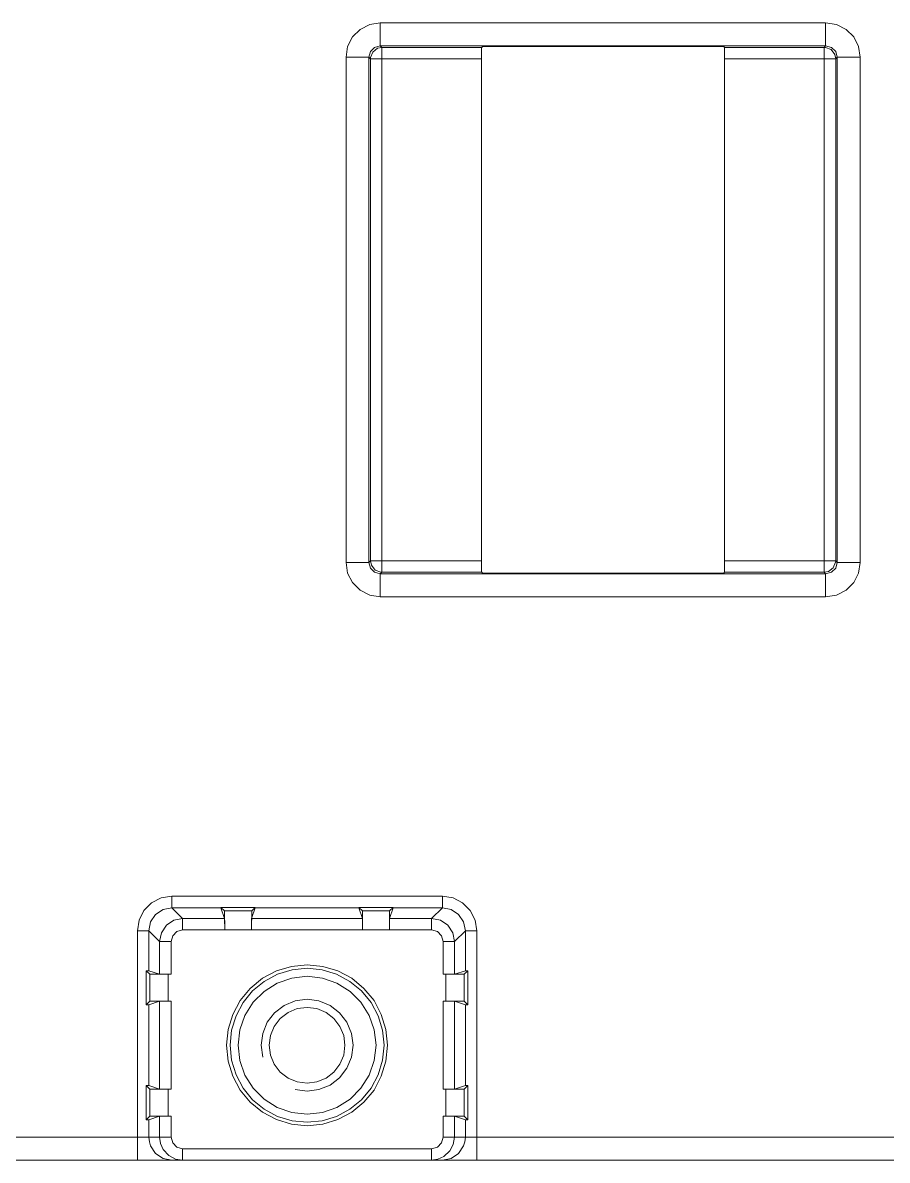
# Model space of a CAD drawing. Header units: millimetres. Extents: x 33157 to 59611, y -29750 to 1750.
# Drawn here: x 54960.85 to 54998.47, y 409.28 to 458.78 of the extents above; entities that cross this region are included whole.
import ezdxf

# ---------------------------------------------------------------- set-up
doc = ezdxf.new("R2010")
doc.units = ezdxf.units.MM
doc.layers.add('layer 1', color=7, linetype='Continuous', lineweight=18)

msp = doc.modelspace()

# ---------------------------------------------------------------- linework, layer by layer
at = {"layer": 'layer 1', "lineweight": 9}
for p, q in [((54976.407, 458.775), (54976.407, 457.775)), ((54995.79, 458.775), (54995.79, 457.775)), ((54976.477, 457.705), (54976.477, 434.862)), ((54995.729, 457.705), (54995.729, 434.862)), ((54974.915, 457.275), (54974.915, 435.292)), ((54975.907, 457.275), (54975.907, 435.292)), ((54975.977, 457.205), (54975.977, 435.362)), ((54980.814, 457.205), (54980.814, 435.362)), ((54991.392, 457.205), (54991.392, 435.362)), ((54996.229, 457.205), (54996.229, 435.362)), ((54996.291, 457.275), (54996.291, 435.292)), ((54997.291, 457.275), (54997.291, 435.292)), ((54976.407, 434.791), (54976.407, 433.791)), ((54995.79, 434.791), (54995.79, 433.791)), ((54967.33, 420.768), (54967.33, 420.267)), ((54979.111, 420.768), (54979.111, 420.267)), ((54967.804, 419.802), (54967.804, 419.302)), ((54970.806, 419.802), (54970.806, 419.311)), ((54975.635, 420.127), (54975.635, 419.311)), ((54975.635, 419.802), (54975.635, 419.311)), ((54978.637, 419.802), (54978.637, 419.302)), ((54965.838, 419.267), (54965.838, 409.28)), ((54966.338, 419.267), (54966.338, 417.529)), ((54980.112, 419.267), (54980.112, 417.529)), ((54980.612, 419.267), (54980.612, 409.28)), ((54966.803, 418.802), (54966.803, 417.371)), ((54967.304, 418.802), (54967.304, 417.371)), ((54979.137, 418.802), (54979.137, 417.371)), ((54979.638, 418.802), (54979.638, 417.371)), ((54966.224, 417.529), (54966.224, 416.038)), ((54966.382, 417.371), (54966.382, 416.196)), ((54967.181, 417.371), (54967.181, 416.196)), ((54979.26, 417.371), (54979.26, 416.196)), ((54980.059, 417.371), (54980.059, 416.196)), ((54980.217, 417.529), (54980.217, 416.038)), ((54966.338, 416.038), (54966.338, 412.527)), ((54966.803, 416.196), (54966.803, 412.369)), ((54967.304, 416.196), (54967.304, 412.369)), ((54979.137, 416.196), (54979.137, 412.369)), ((54979.638, 416.196), (54979.638, 412.369)), ((54980.112, 416.038), (54980.112, 412.527)), ((54966.224, 412.527), (54966.224, 411.035)), ((54966.382, 412.378), (54966.382, 411.193)), ((54967.181, 412.369), (54967.181, 411.202)), ((54979.26, 412.369), (54979.26, 411.202)), ((54980.059, 412.378), (54980.059, 411.193)), ((54980.217, 412.527), (54980.217, 411.035)), ((54966.338, 411.035), (54966.338, 410.281)), ((54966.803, 411.193), (54966.803, 410.281)), ((54967.304, 411.202), (54967.304, 410.281)), ((54979.137, 411.202), (54979.137, 410.281)), ((54979.638, 411.193), (54979.638, 410.281)), ((54980.112, 411.035), (54980.112, 410.281)), ((54967.804, 409.78), (54967.804, 409.28)), ((54978.637, 409.78), (54978.637, 409.28))]:
    msp.add_line(p, q, dxfattribs=at)
for points, knots in [([(54976.407, 458.775), (54976.407, 458.775), (54975.951, 458.705), (54975.951, 458.705), (54975.951, 458.705), (54975.529, 458.486), (54975.529, 458.486), (54975.529, 458.486), (54975.196, 458.161), (54975.196, 458.161), (54975.196, 458.161), (54974.985, 457.74), (54974.985, 457.74), (54974.985, 457.74), (54974.915, 457.275), (54974.915, 457.275)], [0, 0, 0, 0, 147701.872083, 147701.872083, 147701.872083, 295403.744165, 295403.744165, 295403.744165, 443105.616248, 443105.616248, 443105.616248, 590807.48833, 590807.48833, 590807.48833, 738509.360413, 738509.360413, 738509.360413, 738509.360413]), ([(54997.291, 457.275), (54997.291, 457.275), (54997.221, 457.74), (54997.221, 457.74), (54997.221, 457.74), (54997.01, 458.161), (54997.01, 458.161), (54997.01, 458.161), (54996.677, 458.486), (54996.677, 458.486), (54996.677, 458.486), (54996.255, 458.705), (54996.255, 458.705), (54996.255, 458.705), (54995.79, 458.775), (54995.79, 458.775)], [0, 0, 0, 0, 147759.966308, 147759.966308, 147759.966308, 295519.932615, 295519.932615, 295519.932615, 443279.898923, 443279.898923, 443279.898923, 591039.865231, 591039.865231, 591039.865231, 738799.831539, 738799.831539, 738799.831539, 738799.831539]), ([(54976.407, 457.775), (54976.407, 457.775), (54976.161, 457.705), (54976.161, 457.705), (54976.161, 457.705), (54975.977, 457.529), (54975.977, 457.529), (54975.977, 457.529), (54975.907, 457.275), (54975.907, 457.275)], [0, 0, 0, 0, 158059.169714, 158059.169714, 158059.169714, 316118.339428, 316118.339428, 316118.339428, 474177.509142, 474177.509142, 474177.509142, 474177.509142]), ([(54976.284, 457.67), (54976.284, 457.67), (54976.082, 457.503), (54976.082, 457.503), (54976.082, 457.503), (54975.986, 457.257), (54975.986, 457.257)], [0, 0, 0, 0, 170887.938836, 170887.938836, 170887.938836, 341775.877672, 341775.877672, 341775.877672, 341775.877672]), ([(54980.823, 457.705), (54980.823, 457.705), (54980.823, 457.696), (54980.823, 457.696), (54980.823, 457.696), (54980.814, 457.67), (54980.814, 457.67), (54980.814, 457.67), (54980.814, 457.617), (54980.814, 457.617), (54980.814, 457.617), (54980.814, 457.556), (54980.814, 457.556), (54980.814, 457.556), (54980.814, 457.485), (54980.814, 457.485), (54980.814, 457.485), (54980.814, 457.398), (54980.814, 457.398), (54980.814, 457.398), (54980.814, 457.301), (54980.814, 457.301), (54980.814, 457.301), (54980.814, 457.205), (54980.814, 457.205)], [0, 0, 0, 0, 141865.319451, 141865.319451, 141865.319451, 283730.638903, 283730.638903, 283730.638903, 425595.958354, 425595.958354, 425595.958354, 567461.277806, 567461.277806, 567461.277806, 709326.597257, 709326.597257, 709326.597257, 851191.916708, 851191.916708, 851191.916708, 993057.23616, 993057.23616, 993057.23616, 1134922.555611, 1134922.555611, 1134922.555611, 1134922.555611]), ([(54991.392, 457.205), (54991.392, 457.205), (54991.392, 457.301), (54991.392, 457.301), (54991.392, 457.301), (54991.392, 457.398), (54991.392, 457.398), (54991.392, 457.398), (54991.392, 457.485), (54991.392, 457.485), (54991.392, 457.485), (54991.383, 457.556), (54991.383, 457.556), (54991.383, 457.556), (54991.383, 457.617), (54991.383, 457.617), (54991.383, 457.617), (54991.383, 457.67), (54991.383, 457.67), (54991.383, 457.67), (54991.383, 457.696), (54991.383, 457.696), (54991.383, 457.696), (54991.383, 457.705), (54991.383, 457.705)], [0, 0, 0, 0, 141892.681277, 141892.681277, 141892.681277, 283785.362555, 283785.362555, 283785.362555, 425678.043832, 425678.043832, 425678.043832, 567570.725109, 567570.725109, 567570.725109, 709463.406387, 709463.406387, 709463.406387, 851356.087664, 851356.087664, 851356.087664, 993248.768942, 993248.768942, 993248.768942, 1135141.450219, 1135141.450219, 1135141.450219, 1135141.450219]), ([(54996.185, 457.398), (54996.185, 457.398), (54996.027, 457.608), (54996.027, 457.608), (54996.027, 457.608), (54995.781, 457.705), (54995.781, 457.705)], [0, 0, 0, 0, 170950.020717, 170950.020717, 170950.020717, 341900.041434, 341900.041434, 341900.041434, 341900.041434]), ([(54996.291, 457.275), (54996.291, 457.275), (54996.229, 457.529), (54996.229, 457.529), (54996.229, 457.529), (54996.045, 457.705), (54996.045, 457.705), (54996.045, 457.705), (54995.79, 457.775), (54995.79, 457.775)], [0, 0, 0, 0, 158117.143146, 158117.143146, 158117.143146, 316234.286293, 316234.286293, 316234.286293, 474351.429439, 474351.429439, 474351.429439, 474351.429439]), ([(54974.915, 435.292), (54974.915, 435.292), (54974.985, 434.826), (54974.985, 434.826), (54974.985, 434.826), (54975.196, 434.414), (54975.196, 434.414), (54975.196, 434.414), (54975.529, 434.081), (54975.529, 434.081), (54975.529, 434.081), (54975.951, 433.87), (54975.951, 433.87), (54975.951, 433.87), (54976.407, 433.791), (54976.407, 433.791)], [0, 0, 0, 0, 147730.781482, 147730.781482, 147730.781482, 295461.562963, 295461.562963, 295461.562963, 443192.344445, 443192.344445, 443192.344445, 590923.125927, 590923.125927, 590923.125927, 738653.907409, 738653.907409, 738653.907409, 738653.907409]), ([(54975.907, 435.292), (54975.907, 435.292), (54975.977, 435.046), (54975.977, 435.046), (54975.977, 435.046), (54976.161, 434.862), (54976.161, 434.862), (54976.161, 434.862), (54976.407, 434.791), (54976.407, 434.791)], [0, 0, 0, 0, 158087.562468, 158087.562468, 158087.562468, 316175.124937, 316175.124937, 316175.124937, 474262.687405, 474262.687405, 474262.687405, 474262.687405]), ([(54976.021, 435.169), (54976.021, 435.169), (54976.179, 434.958), (54976.179, 434.958), (54976.179, 434.958), (54976.425, 434.862), (54976.425, 434.862)], [0, 0, 0, 0, 170922.975025, 170922.975025, 170922.975025, 341845.95005, 341845.95005, 341845.95005, 341845.95005]), ([(54980.814, 435.362), (54980.814, 435.362), (54980.814, 435.265), (54980.814, 435.265), (54980.814, 435.265), (54980.814, 435.169), (54980.814, 435.169), (54980.814, 435.169), (54980.814, 435.081), (54980.814, 435.081), (54980.814, 435.081), (54980.814, 435.011), (54980.814, 435.011), (54980.814, 435.011), (54980.814, 434.949), (54980.814, 434.949), (54980.814, 434.949), (54980.814, 434.897), (54980.814, 434.897), (54980.814, 434.897), (54980.823, 434.87), (54980.823, 434.87), (54980.823, 434.87), (54980.823, 434.862), (54980.823, 434.862)], [0, 0, 0, 0, 141893.922955, 141893.922955, 141893.922955, 283787.84591, 283787.84591, 283787.84591, 425681.768865, 425681.768865, 425681.768865, 567575.69182, 567575.69182, 567575.69182, 709469.614775, 709469.614775, 709469.614775, 851363.53773, 851363.53773, 851363.53773, 993257.460684, 993257.460684, 993257.460684, 1135151.383639, 1135151.383639, 1135151.383639, 1135151.383639]), ([(54991.383, 434.862), (54991.383, 434.862), (54991.383, 434.87), (54991.383, 434.87), (54991.383, 434.87), (54991.383, 434.897), (54991.383, 434.897), (54991.383, 434.897), (54991.383, 434.949), (54991.383, 434.949), (54991.383, 434.949), (54991.383, 435.011), (54991.383, 435.011), (54991.383, 435.011), (54991.392, 435.081), (54991.392, 435.081), (54991.392, 435.081), (54991.392, 435.169), (54991.392, 435.169), (54991.392, 435.169), (54991.392, 435.265), (54991.392, 435.265), (54991.392, 435.265), (54991.392, 435.362), (54991.392, 435.362)], [0, 0, 0, 0, 141921.667814, 141921.667814, 141921.667814, 283843.335627, 283843.335627, 283843.335627, 425765.003441, 425765.003441, 425765.003441, 567686.671255, 567686.671255, 567686.671255, 709608.339068, 709608.339068, 709608.339068, 851530.006882, 851530.006882, 851530.006882, 993451.674695, 993451.674695, 993451.674695, 1135373.342509, 1135373.342509, 1135373.342509, 1135373.342509]), ([(54995.79, 433.791), (54995.79, 433.791), (54996.255, 433.87), (54996.255, 433.87), (54996.255, 433.87), (54996.677, 434.081), (54996.677, 434.081), (54996.677, 434.081), (54997.01, 434.414), (54997.01, 434.414), (54997.01, 434.414), (54997.221, 434.826), (54997.221, 434.826), (54997.221, 434.826), (54997.291, 435.292), (54997.291, 435.292)], [0, 0, 0, 0, 147788.872458, 147788.872458, 147788.872458, 295577.744915, 295577.744915, 295577.744915, 443366.617373, 443366.617373, 443366.617373, 591155.489831, 591155.489831, 591155.489831, 738944.362289, 738944.362289, 738944.362289, 738944.362289]), ([(54995.79, 434.791), (54995.79, 434.791), (54996.045, 434.862), (54996.045, 434.862), (54996.045, 434.862), (54996.229, 435.046), (54996.229, 435.046), (54996.229, 435.046), (54996.291, 435.292), (54996.291, 435.292)], [0, 0, 0, 0, 158145.535516, 158145.535516, 158145.535516, 316291.071032, 316291.071032, 316291.071032, 474436.606548, 474436.606548, 474436.606548, 474436.606548]), ([(54995.913, 434.897), (54995.913, 434.897), (54996.124, 435.063), (54996.124, 435.063), (54996.124, 435.063), (54996.22, 435.309), (54996.22, 435.309)], [0, 0, 0, 0, 170985.046671, 170985.046671, 170985.046671, 341970.093341, 341970.093341, 341970.093341, 341970.093341]), ([(54967.33, 420.768), (54967.33, 420.768), (54966.873, 420.698), (54966.873, 420.698), (54966.873, 420.698), (54966.452, 420.487), (54966.452, 420.487), (54966.452, 420.487), (54966.119, 420.153), (54966.119, 420.153), (54966.119, 420.153), (54965.908, 419.732), (54965.908, 419.732), (54965.908, 419.732), (54965.838, 419.267), (54965.838, 419.267)], [0, 0, 0, 0, 147724.27777, 147724.27777, 147724.27777, 295448.55554, 295448.55554, 295448.55554, 443172.83331, 443172.83331, 443172.83331, 590897.11108, 590897.11108, 590897.11108, 738621.38885, 738621.38885, 738621.38885, 738621.38885]), ([(54980.612, 419.267), (54980.612, 419.267), (54980.533, 419.732), (54980.533, 419.732), (54980.533, 419.732), (54980.322, 420.153), (54980.322, 420.153), (54980.322, 420.153), (54979.989, 420.487), (54979.989, 420.487), (54979.989, 420.487), (54979.576, 420.698), (54979.576, 420.698), (54979.576, 420.698), (54979.111, 420.768), (54979.111, 420.768)], [0, 0, 0, 0, 147761.850606, 147761.850606, 147761.850606, 295523.701213, 295523.701213, 295523.701213, 443285.551819, 443285.551819, 443285.551819, 591047.402425, 591047.402425, 591047.402425, 738809.253032, 738809.253032, 738809.253032, 738809.253032]), ([(54967.33, 420.267), (54967.33, 420.267), (54966.953, 420.197), (54966.953, 420.197), (54966.953, 420.197), (54966.628, 419.978), (54966.628, 419.978), (54966.628, 419.978), (54966.408, 419.653), (54966.408, 419.653), (54966.408, 419.653), (54966.338, 419.267), (54966.338, 419.267)], [0, 0, 0, 0, 151556.226611, 151556.226611, 151556.226611, 303112.453223, 303112.453223, 303112.453223, 454668.679834, 454668.679834, 454668.679834, 606224.906445, 606224.906445, 606224.906445, 606224.906445]), ([(54980.112, 419.267), (54980.112, 419.267), (54980.033, 419.653), (54980.033, 419.653), (54980.033, 419.653), (54979.813, 419.978), (54979.813, 419.978), (54979.813, 419.978), (54979.488, 420.197), (54979.488, 420.197), (54979.488, 420.197), (54979.111, 420.267), (54979.111, 420.267)], [0, 0, 0, 0, 151592.698641, 151592.698641, 151592.698641, 303185.397282, 303185.397282, 303185.397282, 454778.095923, 454778.095923, 454778.095923, 606370.794563, 606370.794563, 606370.794563, 606370.794563]), ([(54967.804, 419.802), (54967.804, 419.802), (54967.427, 419.723), (54967.427, 419.723), (54967.427, 419.723), (54967.102, 419.504), (54967.102, 419.504), (54967.102, 419.504), (54966.882, 419.179), (54966.882, 419.179), (54966.882, 419.179), (54966.803, 418.802), (54966.803, 418.802)], [0, 0, 0, 0, 151558.182326, 151558.182326, 151558.182326, 303116.364652, 303116.364652, 303116.364652, 454674.546978, 454674.546978, 454674.546978, 606232.729304, 606232.729304, 606232.729304, 606232.729304]), ([(54979.638, 418.802), (54979.638, 418.802), (54979.559, 419.179), (54979.559, 419.179), (54979.559, 419.179), (54979.348, 419.504), (54979.348, 419.504), (54979.348, 419.504), (54979.023, 419.723), (54979.023, 419.723), (54979.023, 419.723), (54978.637, 419.802), (54978.637, 419.802)], [0, 0, 0, 0, 151592.059336, 151592.059336, 151592.059336, 303184.118671, 303184.118671, 303184.118671, 454776.178007, 454776.178007, 454776.178007, 606368.237343, 606368.237343, 606368.237343, 606368.237343]), ([(54967.804, 419.302), (54967.804, 419.302), (54967.558, 419.232), (54967.558, 419.232), (54967.558, 419.232), (54967.374, 419.048), (54967.374, 419.048), (54967.374, 419.048), (54967.304, 418.802), (54967.304, 418.802)], [0, 0, 0, 0, 158082.843479, 158082.843479, 158082.843479, 316165.686959, 316165.686959, 316165.686959, 474248.530438, 474248.530438, 474248.530438, 474248.530438]), ([(54979.137, 418.802), (54979.137, 418.802), (54979.067, 419.048), (54979.067, 419.048), (54979.067, 419.048), (54978.891, 419.232), (54978.891, 419.232), (54978.891, 419.232), (54978.637, 419.302), (54978.637, 419.302)], [0, 0, 0, 0, 158116.147847, 158116.147847, 158116.147847, 316232.295695, 316232.295695, 316232.295695, 474348.443542, 474348.443542, 474348.443542, 474348.443542]), ([(54976.723, 414.282), (54976.723, 414.282), (54976.653, 414.967), (54976.653, 414.967), (54976.653, 414.967), (54976.451, 415.625), (54976.451, 415.625), (54976.451, 415.625), (54976.135, 416.231), (54976.135, 416.231), (54976.135, 416.231), (54975.696, 416.757), (54975.696, 416.757), (54975.696, 416.757), (54975.169, 417.196), (54975.169, 417.196), (54975.169, 417.196), (54974.564, 417.521), (54974.564, 417.521), (54974.564, 417.521), (54973.905, 417.714), (54973.905, 417.714), (54973.905, 417.714), (54973.22, 417.784), (54973.22, 417.784), (54973.22, 417.784), (54972.536, 417.714), (54972.536, 417.714), (54972.536, 417.714), (54971.886, 417.521), (54971.886, 417.521), (54971.886, 417.521), (54971.28, 417.196), (54971.28, 417.196), (54971.28, 417.196), (54970.745, 416.757), (54970.745, 416.757), (54970.745, 416.757), (54970.315, 416.231), (54970.315, 416.231), (54970.315, 416.231), (54969.99, 415.625), (54969.99, 415.625), (54969.99, 415.625), (54969.788, 414.967), (54969.788, 414.967), (54969.788, 414.967), (54969.718, 414.282), (54969.718, 414.282), (54969.718, 414.282), (54969.788, 413.598), (54969.788, 413.598), (54969.788, 413.598), (54969.99, 412.94), (54969.99, 412.94), (54969.99, 412.94), (54970.315, 412.334), (54970.315, 412.334), (54970.315, 412.334), (54970.745, 411.808), (54970.745, 411.808), (54970.745, 411.808), (54971.28, 411.369), (54971.28, 411.369), (54971.28, 411.369), (54971.886, 411.053), (54971.886, 411.053), (54971.886, 411.053), (54972.536, 410.851), (54972.536, 410.851), (54972.536, 410.851), (54973.22, 410.781), (54973.22, 410.781), (54973.22, 410.781), (54973.905, 410.851), (54973.905, 410.851), (54973.905, 410.851), (54974.564, 411.053), (54974.564, 411.053), (54974.564, 411.053), (54975.169, 411.369), (54975.169, 411.369), (54975.169, 411.369), (54975.696, 411.808), (54975.696, 411.808), (54975.696, 411.808), (54976.135, 412.334), (54976.135, 412.334), (54976.135, 412.334), (54976.451, 412.94), (54976.451, 412.94), (54976.451, 412.94), (54976.653, 413.598), (54976.653, 413.598), (54976.653, 413.598), (54976.723, 414.282), (54976.723, 414.282)], [0, 0, 0, 0, 134627.270585, 134627.270585, 134627.270585, 269254.54117, 269254.54117, 269254.54117, 403881.811755, 403881.811755, 403881.811755, 538509.08234, 538509.08234, 538509.08234, 673136.352925, 673136.352925, 673136.352925, 807763.62351, 807763.62351, 807763.62351, 942390.894096, 942390.894096, 942390.894096, 1077018.164681, 1077018.164681, 1077018.164681, 1211645.435266, 1211645.435266, 1211645.435266, 1346272.705851, 1346272.705851, 1346272.705851, 1480899.976436, 1480899.976436, 1480899.976436, 1615527.247021, 1615527.247021, 1615527.247021, 1750154.517606, 1750154.517606, 1750154.517606, 1884781.788191, 1884781.788191, 1884781.788191, 2019409.058776, 2019409.058776, 2019409.058776, 2154036.329361, 2154036.329361, 2154036.329361, 2288663.599946, 2288663.599946, 2288663.599946, 2423290.870531, 2423290.870531, 2423290.870531, 2557918.141116, 2557918.141116, 2557918.141116, 2692545.411702, 2692545.411702, 2692545.411702, 2827172.682287, 2827172.682287, 2827172.682287, 2961799.952872, 2961799.952872, 2961799.952872, 3096427.223457, 3096427.223457, 3096427.223457, 3231054.494042, 3231054.494042, 3231054.494042, 3365681.764627, 3365681.764627, 3365681.764627, 3500309.035212, 3500309.035212, 3500309.035212, 3634936.305797, 3634936.305797, 3634936.305797, 3769563.576382, 3769563.576382, 3769563.576382, 3904190.846967, 3904190.846967, 3904190.846967, 4038818.117552, 4038818.117552, 4038818.117552, 4173445.388137, 4173445.388137, 4173445.388137, 4308072.658722, 4308072.658722, 4308072.658722, 4308072.658722]), ([(54966.338, 417.529), (54966.338, 417.529), (54966.329, 417.529), (54966.329, 417.529), (54966.329, 417.529), (54966.303, 417.529), (54966.303, 417.529), (54966.303, 417.529), (54966.268, 417.529), (54966.268, 417.529), (54966.268, 417.529), (54966.224, 417.529), (54966.224, 417.529)], [0, 0, 0, 0, 151559.206558, 151559.206558, 151559.206558, 303118.413116, 303118.413116, 303118.413116, 454677.619674, 454677.619674, 454677.619674, 606236.826231, 606236.826231, 606236.826231, 606236.826231]), ([(54966.382, 417.371), (54966.382, 417.371), (54966.4, 417.371), (54966.4, 417.371), (54966.4, 417.371), (54966.443, 417.371), (54966.443, 417.371), (54966.443, 417.371), (54966.514, 417.371), (54966.514, 417.371), (54966.514, 417.371), (54966.619, 417.371), (54966.619, 417.371), (54966.619, 417.371), (54966.742, 417.371), (54966.742, 417.371), (54966.742, 417.371), (54966.873, 417.371), (54966.873, 417.371), (54966.873, 417.371), (54967.023, 417.371), (54967.023, 417.371), (54967.023, 417.371), (54967.181, 417.371), (54967.181, 417.371)], [0, 0, 0, 0, 141879.876055, 141879.876055, 141879.876055, 283759.752111, 283759.752111, 283759.752111, 425639.628166, 425639.628166, 425639.628166, 567519.504221, 567519.504221, 567519.504221, 709399.380276, 709399.380276, 709399.380276, 851279.256332, 851279.256332, 851279.256332, 993159.132387, 993159.132387, 993159.132387, 1135039.008442, 1135039.008442, 1135039.008442, 1135039.008442]), ([(54966.803, 417.371), (54966.803, 417.371), (54966.821, 417.371), (54966.821, 417.371), (54966.821, 417.371), (54966.847, 417.371), (54966.847, 417.371), (54966.847, 417.371), (54966.891, 417.371), (54966.891, 417.371), (54966.891, 417.371), (54966.961, 417.371), (54966.961, 417.371), (54966.961, 417.371), (54967.032, 417.371), (54967.032, 417.371), (54967.032, 417.371), (54967.119, 417.371), (54967.119, 417.371), (54967.119, 417.371), (54967.207, 417.371), (54967.207, 417.371), (54967.207, 417.371), (54967.304, 417.371), (54967.304, 417.371)], [0, 0, 0, 0, 141880.866254, 141880.866254, 141880.866254, 283761.732509, 283761.732509, 283761.732509, 425642.598763, 425642.598763, 425642.598763, 567523.465017, 567523.465017, 567523.465017, 709404.331271, 709404.331271, 709404.331271, 851285.197526, 851285.197526, 851285.197526, 993166.06378, 993166.06378, 993166.06378, 1135046.930034, 1135046.930034, 1135046.930034, 1135046.930034]), ([(54976.574, 414.282), (54976.574, 414.282), (54976.504, 414.941), (54976.504, 414.941), (54976.504, 414.941), (54976.319, 415.564), (54976.319, 415.564), (54976.319, 415.564), (54976.003, 416.143), (54976.003, 416.143), (54976.003, 416.143), (54975.591, 416.652), (54975.591, 416.652), (54975.591, 416.652), (54975.081, 417.064), (54975.081, 417.064), (54975.081, 417.064), (54974.502, 417.38), (54974.502, 417.38), (54974.502, 417.38), (54973.879, 417.565), (54973.879, 417.565), (54973.879, 417.565), (54973.22, 417.635), (54973.22, 417.635), (54973.22, 417.635), (54972.571, 417.565), (54972.571, 417.565), (54972.571, 417.565), (54971.939, 417.38), (54971.939, 417.38), (54971.939, 417.38), (54971.359, 417.064), (54971.359, 417.064), (54971.359, 417.064), (54970.85, 416.652), (54970.85, 416.652), (54970.85, 416.652), (54970.438, 416.143), (54970.438, 416.143), (54970.438, 416.143), (54970.13, 415.564), (54970.13, 415.564), (54970.13, 415.564), (54969.937, 414.941), (54969.937, 414.941), (54969.937, 414.941), (54969.876, 414.282), (54969.876, 414.282), (54969.876, 414.282), (54969.937, 413.633), (54969.937, 413.633), (54969.937, 413.633), (54970.13, 413.001), (54970.13, 413.001), (54970.13, 413.001), (54970.438, 412.422), (54970.438, 412.422), (54970.438, 412.422), (54970.85, 411.913), (54970.85, 411.913), (54970.85, 411.913), (54971.359, 411.501), (54971.359, 411.501), (54971.359, 411.501), (54971.939, 411.185), (54971.939, 411.185), (54971.939, 411.185), (54972.571, 411), (54972.571, 411), (54972.571, 411), (54973.22, 410.93), (54973.22, 410.93), (54973.22, 410.93), (54973.879, 411), (54973.879, 411), (54973.879, 411), (54974.502, 411.185), (54974.502, 411.185), (54974.502, 411.185), (54975.081, 411.501), (54975.081, 411.501), (54975.081, 411.501), (54975.591, 411.913), (54975.591, 411.913), (54975.591, 411.913), (54976.003, 412.422), (54976.003, 412.422), (54976.003, 412.422), (54976.319, 413.001), (54976.319, 413.001), (54976.319, 413.001), (54976.504, 413.633), (54976.504, 413.633), (54976.504, 413.633), (54976.574, 414.282), (54976.574, 414.282)], [0, 0, 0, 0, 134627.825668, 134627.825668, 134627.825668, 269255.651336, 269255.651336, 269255.651336, 403883.477004, 403883.477004, 403883.477004, 538511.302672, 538511.302672, 538511.302672, 673139.128341, 673139.128341, 673139.128341, 807766.954009, 807766.954009, 807766.954009, 942394.779677, 942394.779677, 942394.779677, 1077022.605345, 1077022.605345, 1077022.605345, 1211650.431013, 1211650.431013, 1211650.431013, 1346278.256681, 1346278.256681, 1346278.256681, 1480906.082349, 1480906.082349, 1480906.082349, 1615533.908017, 1615533.908017, 1615533.908017, 1750161.733685, 1750161.733685, 1750161.733685, 1884789.559354, 1884789.559354, 1884789.559354, 2019417.385022, 2019417.385022, 2019417.385022, 2154045.21069, 2154045.21069, 2154045.21069, 2288673.036358, 2288673.036358, 2288673.036358, 2423300.862026, 2423300.862026, 2423300.862026, 2557928.687694, 2557928.687694, 2557928.687694, 2692556.513362, 2692556.513362, 2692556.513362, 2827184.33903, 2827184.33903, 2827184.33903, 2961812.164698, 2961812.164698, 2961812.164698, 3096439.990366, 3096439.990366, 3096439.990366, 3231067.816035, 3231067.816035, 3231067.816035, 3365695.641703, 3365695.641703, 3365695.641703, 3500323.467371, 3500323.467371, 3500323.467371, 3634951.293039, 3634951.293039, 3634951.293039, 3769579.118707, 3769579.118707, 3769579.118707, 3904206.944375, 3904206.944375, 3904206.944375, 4038834.770043, 4038834.770043, 4038834.770043, 4173462.595711, 4173462.595711, 4173462.595711, 4308090.421379, 4308090.421379, 4308090.421379, 4308090.421379]), ([(54976.223, 414.282), (54976.223, 414.282), (54976.144, 414.949), (54976.144, 414.949), (54976.144, 414.949), (54975.924, 415.581), (54975.924, 415.581), (54975.924, 415.581), (54975.564, 416.152), (54975.564, 416.152), (54975.564, 416.152), (54975.09, 416.626), (54975.09, 416.626), (54975.09, 416.626), (54974.52, 416.985), (54974.52, 416.985), (54974.52, 416.985), (54973.888, 417.205), (54973.888, 417.205), (54973.888, 417.205), (54973.22, 417.284), (54973.22, 417.284), (54973.22, 417.284), (54972.553, 417.205), (54972.553, 417.205), (54972.553, 417.205), (54971.921, 416.985), (54971.921, 416.985), (54971.921, 416.985), (54971.351, 416.626), (54971.351, 416.626), (54971.351, 416.626), (54970.877, 416.152), (54970.877, 416.152), (54970.877, 416.152), (54970.517, 415.581), (54970.517, 415.581), (54970.517, 415.581), (54970.297, 414.949), (54970.297, 414.949), (54970.297, 414.949), (54970.218, 414.282), (54970.218, 414.282), (54970.218, 414.282), (54970.297, 413.615), (54970.297, 413.615), (54970.297, 413.615), (54970.517, 412.984), (54970.517, 412.984), (54970.517, 412.984), (54970.877, 412.413), (54970.877, 412.413), (54970.877, 412.413), (54971.351, 411.939), (54971.351, 411.939), (54971.351, 411.939), (54971.921, 411.579), (54971.921, 411.579), (54971.921, 411.579), (54972.553, 411.36), (54972.553, 411.36), (54972.553, 411.36), (54973.22, 411.281), (54973.22, 411.281), (54973.22, 411.281), (54973.888, 411.36), (54973.888, 411.36), (54973.888, 411.36), (54974.52, 411.579), (54974.52, 411.579), (54974.52, 411.579), (54975.09, 411.939), (54975.09, 411.939), (54975.09, 411.939), (54975.564, 412.413), (54975.564, 412.413), (54975.564, 412.413), (54975.924, 412.984), (54975.924, 412.984), (54975.924, 412.984), (54976.144, 413.615), (54976.144, 413.615), (54976.144, 413.615), (54976.223, 414.282), (54976.223, 414.282)], [0, 0, 0, 0, 134974.861199, 134974.861199, 134974.861199, 269949.722399, 269949.722399, 269949.722399, 404924.583598, 404924.583598, 404924.583598, 539899.444797, 539899.444797, 539899.444797, 674874.305996, 674874.305996, 674874.305996, 809849.167196, 809849.167196, 809849.167196, 944824.028395, 944824.028395, 944824.028395, 1079798.889594, 1079798.889594, 1079798.889594, 1214773.750793, 1214773.750793, 1214773.750793, 1349748.611993, 1349748.611993, 1349748.611993, 1484723.473192, 1484723.473192, 1484723.473192, 1619698.334391, 1619698.334391, 1619698.334391, 1754673.195591, 1754673.195591, 1754673.195591, 1889648.05679, 1889648.05679, 1889648.05679, 2024622.917989, 2024622.917989, 2024622.917989, 2159597.779188, 2159597.779188, 2159597.779188, 2294572.640388, 2294572.640388, 2294572.640388, 2429547.501587, 2429547.501587, 2429547.501587, 2564522.362786, 2564522.362786, 2564522.362786, 2699497.223985, 2699497.223985, 2699497.223985, 2834472.085185, 2834472.085185, 2834472.085185, 2969446.946384, 2969446.946384, 2969446.946384, 3104421.807583, 3104421.807583, 3104421.807583, 3239396.668783, 3239396.668783, 3239396.668783, 3374371.529982, 3374371.529982, 3374371.529982, 3509346.391181, 3509346.391181, 3509346.391181, 3644321.25238, 3644321.25238, 3644321.25238, 3779296.11358, 3779296.11358, 3779296.11358, 3779296.11358]), ([(54980.217, 417.529), (54980.217, 417.529), (54980.173, 417.529), (54980.173, 417.529), (54980.173, 417.529), (54980.138, 417.529), (54980.138, 417.529), (54980.138, 417.529), (54980.12, 417.529), (54980.12, 417.529), (54980.12, 417.529), (54980.112, 417.529), (54980.112, 417.529)], [0, 0, 0, 0, 151597.497998, 151597.497998, 151597.497998, 303194.995996, 303194.995996, 303194.995996, 454792.493994, 454792.493994, 454792.493994, 606389.991992, 606389.991992, 606389.991992, 606389.991992]), ([(54972.703, 412.352), (54972.703, 412.352), (54973.22, 412.282), (54973.22, 412.282), (54973.22, 412.282), (54973.738, 412.352), (54973.738, 412.352), (54973.738, 412.352), (54974.221, 412.554), (54974.221, 412.554), (54974.221, 412.554), (54974.634, 412.87), (54974.634, 412.87), (54974.634, 412.87), (54974.95, 413.282), (54974.95, 413.282), (54974.95, 413.282), (54975.152, 413.765), (54975.152, 413.765), (54975.152, 413.765), (54975.222, 414.282), (54975.222, 414.282), (54975.222, 414.282), (54975.152, 414.8), (54975.152, 414.8), (54975.152, 414.8), (54974.95, 415.283), (54974.95, 415.283), (54974.95, 415.283), (54974.634, 415.695), (54974.634, 415.695), (54974.634, 415.695), (54974.221, 416.011), (54974.221, 416.011), (54974.221, 416.011), (54973.738, 416.213), (54973.738, 416.213), (54973.738, 416.213), (54973.22, 416.283), (54973.22, 416.283), (54973.22, 416.283), (54972.703, 416.213), (54972.703, 416.213), (54972.703, 416.213), (54972.22, 416.011), (54972.22, 416.011), (54972.22, 416.011), (54971.807, 415.695), (54971.807, 415.695), (54971.807, 415.695), (54971.491, 415.283), (54971.491, 415.283), (54971.491, 415.283), (54971.289, 414.8), (54971.289, 414.8), (54971.289, 414.8), (54971.219, 414.282), (54971.219, 414.282), (54971.219, 414.282), (54971.289, 413.765), (54971.289, 413.765)], [0, 0, 0, 0, 136089.427682, 136089.427682, 136089.427682, 272178.855363, 272178.855363, 272178.855363, 408268.283045, 408268.283045, 408268.283045, 544357.710727, 544357.710727, 544357.710727, 680447.138409, 680447.138409, 680447.138409, 816536.56609, 816536.56609, 816536.56609, 952625.993772, 952625.993772, 952625.993772, 1088715.421454, 1088715.421454, 1088715.421454, 1224804.849135, 1224804.849135, 1224804.849135, 1360894.276817, 1360894.276817, 1360894.276817, 1496983.704499, 1496983.704499, 1496983.704499, 1633073.13218, 1633073.13218, 1633073.13218, 1769162.559862, 1769162.559862, 1769162.559862, 1905251.987544, 1905251.987544, 1905251.987544, 2041341.415226, 2041341.415226, 2041341.415226, 2177430.842907, 2177430.842907, 2177430.842907, 2313520.270589, 2313520.270589, 2313520.270589, 2449609.698271, 2449609.698271, 2449609.698271, 2585699.125952, 2585699.125952, 2585699.125952, 2721788.553634, 2721788.553634, 2721788.553634, 2721788.553634]), ([(54966.224, 416.038), (54966.224, 416.038), (54966.268, 416.038), (54966.268, 416.038), (54966.268, 416.038), (54966.303, 416.038), (54966.303, 416.038), (54966.303, 416.038), (54966.329, 416.038), (54966.329, 416.038), (54966.329, 416.038), (54966.338, 416.038), (54966.338, 416.038)], [0, 0, 0, 0, 151561.170311, 151561.170311, 151561.170311, 303122.340621, 303122.340621, 303122.340621, 454683.510932, 454683.510932, 454683.510932, 606244.681243, 606244.681243, 606244.681243, 606244.681243]), ([(54974.871, 414.282), (54974.871, 414.282), (54974.818, 414.712), (54974.818, 414.712), (54974.818, 414.712), (54974.651, 415.107), (54974.651, 415.107), (54974.651, 415.107), (54974.388, 415.45), (54974.388, 415.45), (54974.388, 415.45), (54974.046, 415.713), (54974.046, 415.713), (54974.046, 415.713), (54973.651, 415.88), (54973.651, 415.88), (54973.651, 415.88), (54973.22, 415.932), (54973.22, 415.932), (54973.22, 415.932), (54972.79, 415.88), (54972.79, 415.88), (54972.79, 415.88), (54972.395, 415.713), (54972.395, 415.713), (54972.395, 415.713), (54972.053, 415.45), (54972.053, 415.45), (54972.053, 415.45), (54971.79, 415.107), (54971.79, 415.107), (54971.79, 415.107), (54971.631, 414.712), (54971.631, 414.712), (54971.631, 414.712), (54971.57, 414.282), (54971.57, 414.282), (54971.57, 414.282), (54971.631, 413.852), (54971.631, 413.852), (54971.631, 413.852), (54971.79, 413.457), (54971.79, 413.457), (54971.79, 413.457), (54972.053, 413.115), (54972.053, 413.115), (54972.053, 413.115), (54972.395, 412.852), (54972.395, 412.852), (54972.395, 412.852), (54972.79, 412.685), (54972.79, 412.685), (54972.79, 412.685), (54973.22, 412.633), (54973.22, 412.633), (54973.22, 412.633), (54973.651, 412.685), (54973.651, 412.685), (54973.651, 412.685), (54974.046, 412.852), (54974.046, 412.852), (54974.046, 412.852), (54974.388, 413.115), (54974.388, 413.115), (54974.388, 413.115), (54974.651, 413.457), (54974.651, 413.457), (54974.651, 413.457), (54974.818, 413.852), (54974.818, 413.852), (54974.818, 413.852), (54974.871, 414.282), (54974.871, 414.282)], [0, 0, 0, 0, 135440.817345, 135440.817345, 135440.817345, 270881.634689, 270881.634689, 270881.634689, 406322.452034, 406322.452034, 406322.452034, 541763.269378, 541763.269378, 541763.269378, 677204.086723, 677204.086723, 677204.086723, 812644.904068, 812644.904068, 812644.904068, 948085.721412, 948085.721412, 948085.721412, 1083526.538757, 1083526.538757, 1083526.538757, 1218967.356102, 1218967.356102, 1218967.356102, 1354408.173446, 1354408.173446, 1354408.173446, 1489848.990791, 1489848.990791, 1489848.990791, 1625289.808135, 1625289.808135, 1625289.808135, 1760730.62548, 1760730.62548, 1760730.62548, 1896171.442825, 1896171.442825, 1896171.442825, 2031612.260169, 2031612.260169, 2031612.260169, 2167053.077514, 2167053.077514, 2167053.077514, 2302493.894859, 2302493.894859, 2302493.894859, 2437934.712203, 2437934.712203, 2437934.712203, 2573375.529548, 2573375.529548, 2573375.529548, 2708816.346892, 2708816.346892, 2708816.346892, 2844257.164237, 2844257.164237, 2844257.164237, 2979697.981582, 2979697.981582, 2979697.981582, 3115138.798926, 3115138.798926, 3115138.798926, 3250579.616271, 3250579.616271, 3250579.616271, 3250579.616271]), ([(54979.638, 416.196), (54979.638, 416.196), (54979.629, 416.196), (54979.629, 416.196), (54979.629, 416.196), (54979.594, 416.196), (54979.594, 416.196), (54979.594, 416.196), (54979.55, 416.196), (54979.55, 416.196), (54979.55, 416.196), (54979.488, 416.196), (54979.488, 416.196), (54979.488, 416.196), (54979.409, 416.196), (54979.409, 416.196), (54979.409, 416.196), (54979.322, 416.196), (54979.322, 416.196), (54979.322, 416.196), (54979.234, 416.196), (54979.234, 416.196), (54979.234, 416.196), (54979.137, 416.196), (54979.137, 416.196)], [0, 0, 0, 0, 141914.943442, 141914.943442, 141914.943442, 283829.886885, 283829.886885, 283829.886885, 425744.830327, 425744.830327, 425744.830327, 567659.773769, 567659.773769, 567659.773769, 709574.717211, 709574.717211, 709574.717211, 851489.660654, 851489.660654, 851489.660654, 993404.604096, 993404.604096, 993404.604096, 1135319.547538, 1135319.547538, 1135319.547538, 1135319.547538]), ([(54980.059, 416.196), (54980.059, 416.196), (54980.05, 416.196), (54980.05, 416.196), (54980.05, 416.196), (54979.997, 416.196), (54979.997, 416.196), (54979.997, 416.196), (54979.927, 416.196), (54979.927, 416.196), (54979.927, 416.196), (54979.822, 416.196), (54979.822, 416.196), (54979.822, 416.196), (54979.708, 416.196), (54979.708, 416.196), (54979.708, 416.196), (54979.567, 416.196), (54979.567, 416.196), (54979.567, 416.196), (54979.418, 416.196), (54979.418, 416.196), (54979.418, 416.196), (54979.26, 416.196), (54979.26, 416.196)], [0, 0, 0, 0, 141915.770871, 141915.770871, 141915.770871, 283831.541742, 283831.541742, 283831.541742, 425747.312613, 425747.312613, 425747.312613, 567663.083485, 567663.083485, 567663.083485, 709578.854356, 709578.854356, 709578.854356, 851494.625227, 851494.625227, 851494.625227, 993410.396098, 993410.396098, 993410.396098, 1135326.166969, 1135326.166969, 1135326.166969, 1135326.166969]), ([(54980.112, 416.038), (54980.112, 416.038), (54980.12, 416.038), (54980.12, 416.038), (54980.12, 416.038), (54980.138, 416.038), (54980.138, 416.038), (54980.138, 416.038), (54980.173, 416.038), (54980.173, 416.038), (54980.173, 416.038), (54980.217, 416.038), (54980.217, 416.038)], [0, 0, 0, 0, 151599.553681, 151599.553681, 151599.553681, 303199.107362, 303199.107362, 303199.107362, 454798.661043, 454798.661043, 454798.661043, 606398.214724, 606398.214724, 606398.214724, 606398.214724]), ([(54966.338, 412.527), (54966.338, 412.527), (54966.329, 412.527), (54966.329, 412.527), (54966.329, 412.527), (54966.303, 412.527), (54966.303, 412.527), (54966.303, 412.527), (54966.268, 412.527), (54966.268, 412.527), (54966.268, 412.527), (54966.224, 412.527), (54966.224, 412.527)], [0, 0, 0, 0, 151566.054105, 151566.054105, 151566.054105, 303132.10821, 303132.10821, 303132.10821, 454698.162315, 454698.162315, 454698.162315, 606264.216421, 606264.216421, 606264.216421, 606264.216421]), ([(54966.382, 412.378), (54966.382, 412.378), (54966.4, 412.369), (54966.4, 412.369), (54966.4, 412.369), (54966.443, 412.369), (54966.443, 412.369), (54966.443, 412.369), (54966.514, 412.369), (54966.514, 412.369), (54966.514, 412.369), (54966.619, 412.369), (54966.619, 412.369), (54966.619, 412.369), (54966.742, 412.369), (54966.742, 412.369), (54966.742, 412.369), (54966.873, 412.369), (54966.873, 412.369), (54966.873, 412.369), (54967.023, 412.369), (54967.023, 412.369), (54967.023, 412.369), (54967.181, 412.369), (54967.181, 412.369)], [0, 0, 0, 0, 141886.282893, 141886.282893, 141886.282893, 283772.565787, 283772.565787, 283772.565787, 425658.84868, 425658.84868, 425658.84868, 567545.131573, 567545.131573, 567545.131573, 709431.414466, 709431.414466, 709431.414466, 851317.69736, 851317.69736, 851317.69736, 993203.980253, 993203.980253, 993203.980253, 1135090.263146, 1135090.263146, 1135090.263146, 1135090.263146]), ([(54966.803, 412.369), (54966.803, 412.369), (54966.821, 412.369), (54966.821, 412.369), (54966.821, 412.369), (54966.847, 412.369), (54966.847, 412.369), (54966.847, 412.369), (54966.891, 412.369), (54966.891, 412.369), (54966.891, 412.369), (54966.961, 412.369), (54966.961, 412.369), (54966.961, 412.369), (54967.032, 412.369), (54967.032, 412.369), (54967.032, 412.369), (54967.119, 412.369), (54967.119, 412.369), (54967.119, 412.369), (54967.207, 412.369), (54967.207, 412.369), (54967.207, 412.369), (54967.304, 412.369), (54967.304, 412.369)], [0, 0, 0, 0, 141887.276605, 141887.276605, 141887.276605, 283774.553211, 283774.553211, 283774.553211, 425661.829816, 425661.829816, 425661.829816, 567549.106421, 567549.106421, 567549.106421, 709436.383027, 709436.383027, 709436.383027, 851323.659632, 851323.659632, 851323.659632, 993210.936237, 993210.936237, 993210.936237, 1135098.212842, 1135098.212842, 1135098.212842, 1135098.212842]), ([(54980.217, 412.527), (54980.217, 412.527), (54980.173, 412.527), (54980.173, 412.527), (54980.173, 412.527), (54980.138, 412.527), (54980.138, 412.527), (54980.138, 412.527), (54980.12, 412.527), (54980.12, 412.527), (54980.12, 412.527), (54980.112, 412.527), (54980.112, 412.527)], [0, 0, 0, 0, 151604.345565, 151604.345565, 151604.345565, 303208.69113, 303208.69113, 303208.69113, 454813.036695, 454813.036695, 454813.036695, 606417.382261, 606417.382261, 606417.382261, 606417.382261]), ([(54966.224, 411.035), (54966.224, 411.035), (54966.268, 411.035), (54966.268, 411.035), (54966.268, 411.035), (54966.303, 411.035), (54966.303, 411.035), (54966.303, 411.035), (54966.329, 411.035), (54966.329, 411.035), (54966.329, 411.035), (54966.338, 411.035), (54966.338, 411.035)], [0, 0, 0, 0, 151568.017994, 151568.017994, 151568.017994, 303136.035988, 303136.035988, 303136.035988, 454704.053982, 454704.053982, 454704.053982, 606272.071976, 606272.071976, 606272.071976, 606272.071976]), ([(54979.638, 411.193), (54979.638, 411.193), (54979.629, 411.193), (54979.629, 411.193), (54979.629, 411.193), (54979.594, 411.193), (54979.594, 411.193), (54979.594, 411.193), (54979.55, 411.193), (54979.55, 411.193), (54979.55, 411.193), (54979.488, 411.193), (54979.488, 411.193), (54979.488, 411.193), (54979.409, 411.202), (54979.409, 411.202), (54979.409, 411.202), (54979.322, 411.202), (54979.322, 411.202), (54979.322, 411.202), (54979.234, 411.202), (54979.234, 411.202), (54979.234, 411.202), (54979.137, 411.202), (54979.137, 411.202)], [0, 0, 0, 0, 141921.35105, 141921.35105, 141921.35105, 283842.7021, 283842.7021, 283842.7021, 425764.053151, 425764.053151, 425764.053151, 567685.404201, 567685.404201, 567685.404201, 709606.755251, 709606.755251, 709606.755251, 851528.106301, 851528.106301, 851528.106301, 993449.457351, 993449.457351, 993449.457351, 1135370.808402, 1135370.808402, 1135370.808402, 1135370.808402]), ([(54980.059, 411.193), (54980.059, 411.193), (54980.05, 411.193), (54980.05, 411.193), (54980.05, 411.193), (54979.997, 411.193), (54979.997, 411.193), (54979.997, 411.193), (54979.927, 411.193), (54979.927, 411.193), (54979.927, 411.193), (54979.822, 411.193), (54979.822, 411.193), (54979.822, 411.193), (54979.708, 411.193), (54979.708, 411.193), (54979.708, 411.193), (54979.567, 411.202), (54979.567, 411.202), (54979.567, 411.202), (54979.418, 411.202), (54979.418, 411.202), (54979.418, 411.202), (54979.26, 411.202), (54979.26, 411.202)], [0, 0, 0, 0, 141922.18033, 141922.18033, 141922.18033, 283844.360659, 283844.360659, 283844.360659, 425766.540989, 425766.540989, 425766.540989, 567688.721318, 567688.721318, 567688.721318, 709610.901648, 709610.901648, 709610.901648, 851533.081977, 851533.081977, 851533.081977, 993455.262307, 993455.262307, 993455.262307, 1135377.442636, 1135377.442636, 1135377.442636, 1135377.442636]), ([(54980.112, 411.035), (54980.112, 411.035), (54980.12, 411.035), (54980.12, 411.035), (54980.12, 411.035), (54980.138, 411.035), (54980.138, 411.035), (54980.138, 411.035), (54980.173, 411.035), (54980.173, 411.035), (54980.173, 411.035), (54980.217, 411.035), (54980.217, 411.035)], [0, 0, 0, 0, 151606.401382, 151606.401382, 151606.401382, 303212.802764, 303212.802764, 303212.802764, 454819.204146, 454819.204146, 454819.204146, 606425.605528, 606425.605528, 606425.605528, 606425.605528]), ([(54966.338, 410.281), (54966.338, 410.281), (54966.356, 410.088), (54966.356, 410.088), (54966.356, 410.088), (54966.408, 409.903), (54966.408, 409.903)], [0, 0, 0, 0, 170930.756273, 170930.756273, 170930.756273, 341861.512545, 341861.512545, 341861.512545, 341861.512545]), ([(54966.408, 409.903), (54966.408, 409.903), (54966.628, 409.579), (54966.628, 409.579), (54966.628, 409.579), (54966.953, 409.359), (54966.953, 409.359), (54966.953, 409.359), (54967.33, 409.28), (54967.33, 409.28)], [0, 0, 0, 0, 158092.556582, 158092.556582, 158092.556582, 316185.113163, 316185.113163, 316185.113163, 474277.669745, 474277.669745, 474277.669745, 474277.669745]), ([(54966.803, 410.281), (54966.803, 410.281), (54966.847, 410.009), (54966.847, 410.009), (54966.847, 410.009), (54966.961, 409.745), (54966.961, 409.745)], [0, 0, 0, 0, 170932.312556, 170932.312556, 170932.312556, 341864.625112, 341864.625112, 341864.625112, 341864.625112]), ([(54967.304, 410.281), (54967.304, 410.281), (54967.374, 410.035), (54967.374, 410.035), (54967.374, 410.035), (54967.558, 409.851), (54967.558, 409.851), (54967.558, 409.851), (54967.804, 409.78), (54967.804, 409.78)], [0, 0, 0, 0, 158094.280377, 158094.280377, 158094.280377, 316188.560754, 316188.560754, 316188.560754, 474282.841131, 474282.841131, 474282.841131, 474282.841131]), ([(54978.637, 409.78), (54978.637, 409.78), (54978.891, 409.851), (54978.891, 409.851), (54978.891, 409.851), (54979.067, 410.035), (54979.067, 410.035), (54979.067, 410.035), (54979.137, 410.281), (54979.137, 410.281)], [0, 0, 0, 0, 158127.575641, 158127.575641, 158127.575641, 316255.151282, 316255.151282, 316255.151282, 474382.726923, 474382.726923, 474382.726923, 474382.726923]), ([(54979.111, 409.28), (54979.111, 409.28), (54979.488, 409.359), (54979.488, 409.359), (54979.488, 409.359), (54979.813, 409.579), (54979.813, 409.579), (54979.813, 409.579), (54980.033, 409.903), (54980.033, 409.903)], [0, 0, 0, 0, 158129.820958, 158129.820958, 158129.820958, 316259.641916, 316259.641916, 316259.641916, 474389.462874, 474389.462874, 474389.462874, 474389.462874]), ([(54979.436, 409.684), (54979.436, 409.684), (54979.585, 409.965), (54979.585, 409.965), (54979.585, 409.965), (54979.638, 410.281), (54979.638, 410.281)], [0, 0, 0, 0, 170972.157872, 170972.157872, 170972.157872, 341944.315744, 341944.315744, 341944.315744, 341944.315744]), ([(54980.112, 410.281), (54980.112, 410.281), (54980.085, 410.088), (54980.085, 410.088), (54980.085, 410.088), (54980.033, 409.903), (54980.033, 409.903)], [0, 0, 0, 0, 170973.558034, 170973.558034, 170973.558034, 341947.116067, 341947.116067, 341947.116067, 341947.116067]), ([(54967.207, 409.482), (54967.207, 409.482), (54967.488, 409.333), (54967.488, 409.333), (54967.488, 409.333), (54967.804, 409.28), (54967.804, 409.28)], [0, 0, 0, 0, 170935.324321, 170935.324321, 170935.324321, 341870.648642, 341870.648642, 341870.648642, 341870.648642]), ([(54978.637, 409.28), (54978.637, 409.28), (54978.918, 409.324), (54978.918, 409.324), (54978.918, 409.324), (54979.172, 409.438), (54979.172, 409.438)], [0, 0, 0, 0, 170971.080273, 170971.080273, 170971.080273, 341942.160546, 341942.160546, 341942.160546, 341942.160546])]:
    msp.add_open_spline(points, degree=3, knots=knots, dxfattribs=at)
for points in [[(54976.407, 458.775), (54976.407, 458.775), (54995.79, 458.775), (54995.79, 458.775)], [(54976.477, 457.705), (54976.477, 457.705), (54976.284, 457.67), (54976.284, 457.67)], [(54976.407, 457.775), (54976.407, 457.775), (54995.79, 457.775), (54995.79, 457.775)], [(54976.477, 457.705), (54976.477, 457.705), (54976.407, 457.775), (54976.407, 457.775)], [(54980.823, 457.705), (54980.823, 457.705), (54976.477, 457.705), (54976.477, 457.705)], [(54980.849, 457.74), (54980.849, 457.74), (54991.357, 457.74), (54991.357, 457.74)], [(54980.823, 457.705), (54980.823, 457.705), (54980.849, 457.74), (54980.849, 457.74)], [(54991.383, 457.705), (54991.383, 457.705), (54991.357, 457.74), (54991.357, 457.74)], [(54995.729, 457.705), (54995.729, 457.705), (54991.383, 457.705), (54991.383, 457.705)], [(54995.79, 457.775), (54995.79, 457.775), (54995.729, 457.705), (54995.729, 457.705)], [(54995.781, 457.705), (54995.781, 457.705), (54995.729, 457.705), (54995.729, 457.705)], [(54996.229, 457.205), (54996.229, 457.205), (54996.185, 457.398), (54996.185, 457.398)], [(54974.915, 457.275), (54974.915, 457.275), (54975.907, 457.275), (54975.907, 457.275)], [(54975.977, 457.205), (54975.977, 457.205), (54975.907, 457.275), (54975.907, 457.275)], [(54975.977, 457.205), (54975.977, 457.205), (54980.814, 457.205), (54980.814, 457.205)], [(54975.986, 457.257), (54975.986, 457.257), (54975.977, 457.205), (54975.977, 457.205)], [(54996.229, 457.205), (54996.229, 457.205), (54991.392, 457.205), (54991.392, 457.205)], [(54996.291, 457.275), (54996.291, 457.275), (54996.229, 457.205), (54996.229, 457.205)], [(54997.291, 457.275), (54997.291, 457.275), (54996.291, 457.275), (54996.291, 457.275)], [(54974.915, 435.292), (54974.915, 435.292), (54975.907, 435.292), (54975.907, 435.292)], [(54975.977, 435.362), (54975.977, 435.362), (54975.907, 435.292), (54975.907, 435.292)], [(54975.977, 435.362), (54975.977, 435.362), (54980.814, 435.362), (54980.814, 435.362)], [(54975.977, 435.362), (54975.977, 435.362), (54976.021, 435.169), (54976.021, 435.169)], [(54991.392, 435.362), (54991.392, 435.362), (54996.229, 435.362), (54996.229, 435.362)], [(54996.22, 435.309), (54996.22, 435.309), (54996.229, 435.362), (54996.229, 435.362)], [(54996.229, 435.362), (54996.229, 435.362), (54996.291, 435.292), (54996.291, 435.292)], [(54997.291, 435.292), (54997.291, 435.292), (54996.291, 435.292), (54996.291, 435.292)], [(54995.79, 434.791), (54995.79, 434.791), (54976.407, 434.791), (54976.407, 434.791)], [(54976.477, 434.862), (54976.477, 434.862), (54976.407, 434.791), (54976.407, 434.791)], [(54976.425, 434.862), (54976.425, 434.862), (54976.477, 434.862), (54976.477, 434.862)], [(54976.477, 434.862), (54976.477, 434.862), (54980.823, 434.862), (54980.823, 434.862)], [(54980.849, 434.826), (54980.849, 434.826), (54991.357, 434.826), (54991.357, 434.826)], [(54980.823, 434.862), (54980.823, 434.862), (54980.849, 434.826), (54980.849, 434.826)], [(54991.383, 434.862), (54991.383, 434.862), (54991.357, 434.826), (54991.357, 434.826)], [(54991.383, 434.862), (54991.383, 434.862), (54995.729, 434.862), (54995.729, 434.862)], [(54995.729, 434.862), (54995.729, 434.862), (54995.913, 434.897), (54995.913, 434.897)], [(54995.729, 434.862), (54995.729, 434.862), (54995.79, 434.791), (54995.79, 434.791)], [(54995.79, 433.791), (54995.79, 433.791), (54976.407, 433.791), (54976.407, 433.791)], [(54979.111, 420.768), (54979.111, 420.768), (54967.33, 420.768), (54967.33, 420.768)], [(54969.472, 420.267), (54969.472, 420.267), (54967.33, 420.267), (54967.33, 420.267)], [(54967.804, 419.802), (54967.804, 419.802), (54967.33, 420.267), (54967.33, 420.267)], [(54970.964, 420.276), (54970.964, 420.276), (54969.472, 420.276), (54969.472, 420.276)], [(54969.63, 420.127), (54969.63, 420.127), (54969.472, 420.276), (54969.472, 420.276)], [(54969.472, 420.267), (54969.472, 420.267), (54969.63, 419.802), (54969.63, 419.802)], [(54970.964, 420.267), (54970.964, 420.267), (54970.806, 419.802), (54970.806, 419.802)], [(54970.815, 420.127), (54970.815, 420.127), (54970.964, 420.276), (54970.964, 420.276)], [(54975.477, 420.267), (54975.477, 420.267), (54970.964, 420.267), (54970.964, 420.267)], [(54976.969, 420.276), (54976.969, 420.276), (54975.477, 420.276), (54975.477, 420.276)], [(54975.635, 420.127), (54975.635, 420.127), (54975.477, 420.276), (54975.477, 420.276)], [(54975.477, 420.267), (54975.477, 420.267), (54975.635, 419.802), (54975.635, 419.802)], [(54976.811, 420.127), (54976.811, 420.127), (54976.969, 420.276), (54976.969, 420.276)], [(54976.969, 420.267), (54976.969, 420.267), (54976.811, 419.802), (54976.811, 419.802)], [(54979.111, 420.267), (54979.111, 420.267), (54976.969, 420.267), (54976.969, 420.267)], [(54978.637, 419.802), (54978.637, 419.802), (54979.111, 420.267), (54979.111, 420.267)], [(54969.63, 419.802), (54969.63, 419.802), (54967.804, 419.802), (54967.804, 419.802)], [(54970.815, 420.127), (54970.815, 420.127), (54969.63, 420.127), (54969.63, 420.127)], [(54969.639, 419.311), (54969.639, 419.311), (54969.63, 420.127), (54969.63, 420.127)], [(54969.639, 419.311), (54969.639, 419.311), (54969.63, 419.802), (54969.63, 419.802)], [(54975.635, 419.802), (54975.635, 419.802), (54970.806, 419.802), (54970.806, 419.802)], [(54970.815, 420.127), (54970.815, 420.127), (54970.806, 419.311), (54970.806, 419.311)], [(54976.811, 420.127), (54976.811, 420.127), (54975.635, 420.127), (54975.635, 420.127)], [(54976.811, 420.127), (54976.811, 420.127), (54976.802, 419.311), (54976.802, 419.311)], [(54976.802, 419.311), (54976.802, 419.311), (54976.811, 419.802), (54976.811, 419.802)], [(54978.637, 419.802), (54978.637, 419.802), (54976.811, 419.802), (54976.811, 419.802)], [(54965.838, 419.267), (54965.838, 419.267), (54966.338, 419.267), (54966.338, 419.267)], [(54966.803, 418.802), (54966.803, 418.802), (54966.338, 419.267), (54966.338, 419.267)], [(54969.639, 419.311), (54969.639, 419.311), (54967.804, 419.302), (54967.804, 419.302)], [(54976.802, 419.311), (54976.802, 419.311), (54969.639, 419.311), (54969.639, 419.311)], [(54978.637, 419.302), (54978.637, 419.302), (54976.802, 419.311), (54976.802, 419.311)], [(54979.638, 418.802), (54979.638, 418.802), (54980.112, 419.267), (54980.112, 419.267)], [(54980.612, 419.267), (54980.612, 419.267), (54980.112, 419.267), (54980.112, 419.267)], [(54967.304, 418.802), (54967.304, 418.802), (54966.803, 418.802), (54966.803, 418.802)], [(54979.137, 418.802), (54979.137, 418.802), (54979.638, 418.802), (54979.638, 418.802)], [(54966.382, 417.371), (54966.382, 417.371), (54966.224, 417.529), (54966.224, 417.529)], [(54966.338, 417.529), (54966.338, 417.529), (54966.803, 417.371), (54966.803, 417.371)], [(54967.304, 417.371), (54967.304, 417.371), (54967.181, 417.371), (54967.181, 417.371)], [(54979.137, 417.371), (54979.137, 417.371), (54979.26, 417.371), (54979.26, 417.371)], [(54979.234, 417.371), (54979.234, 417.371), (54980.059, 417.371), (54980.059, 417.371)], [(54979.234, 417.371), (54979.234, 417.371), (54979.638, 417.371), (54979.638, 417.371)], [(54980.112, 417.529), (54980.112, 417.529), (54979.638, 417.371), (54979.638, 417.371)], [(54980.059, 417.371), (54980.059, 417.371), (54980.217, 417.529), (54980.217, 417.529)], [(54966.382, 416.196), (54966.382, 416.196), (54966.224, 416.038), (54966.224, 416.038)], [(54966.338, 416.038), (54966.338, 416.038), (54966.803, 416.196), (54966.803, 416.196)], [(54967.207, 416.196), (54967.207, 416.196), (54966.382, 416.196), (54966.382, 416.196)], [(54967.207, 416.196), (54967.207, 416.196), (54966.803, 416.196), (54966.803, 416.196)], [(54967.304, 416.196), (54967.304, 416.196), (54967.181, 416.196), (54967.181, 416.196)], [(54979.137, 416.196), (54979.137, 416.196), (54979.26, 416.196), (54979.26, 416.196)], [(54980.112, 416.038), (54980.112, 416.038), (54979.638, 416.196), (54979.638, 416.196)], [(54980.059, 416.196), (54980.059, 416.196), (54980.217, 416.038), (54980.217, 416.038)], [(54966.382, 412.378), (54966.382, 412.378), (54966.224, 412.527), (54966.224, 412.527)], [(54966.338, 412.527), (54966.338, 412.527), (54966.803, 412.369), (54966.803, 412.369)], [(54967.304, 412.369), (54967.304, 412.369), (54967.181, 412.369), (54967.181, 412.369)], [(54979.137, 412.369), (54979.137, 412.369), (54979.26, 412.369), (54979.26, 412.369)], [(54979.234, 412.369), (54979.234, 412.369), (54980.059, 412.378), (54980.059, 412.378)], [(54979.234, 412.369), (54979.234, 412.369), (54979.638, 412.369), (54979.638, 412.369)], [(54980.112, 412.527), (54980.112, 412.527), (54979.638, 412.369), (54979.638, 412.369)], [(54980.059, 412.378), (54980.059, 412.378), (54980.217, 412.527), (54980.217, 412.527)], [(54966.382, 411.193), (54966.382, 411.193), (54966.224, 411.035), (54966.224, 411.035)], [(54966.338, 411.035), (54966.338, 411.035), (54966.803, 411.193), (54966.803, 411.193)], [(54967.207, 411.202), (54967.207, 411.202), (54966.382, 411.193), (54966.382, 411.193)], [(54967.304, 411.202), (54967.304, 411.202), (54967.181, 411.202), (54967.181, 411.202)], [(54979.137, 411.202), (54979.137, 411.202), (54979.26, 411.202), (54979.26, 411.202)], [(54980.112, 411.035), (54980.112, 411.035), (54979.638, 411.193), (54979.638, 411.193)], [(54980.059, 411.193), (54980.059, 411.193), (54980.217, 411.035), (54980.217, 411.035)], [(54941.723, 410.281), (54941.723, 410.281), (54967.304, 410.281), (54967.304, 410.281)], [(54979.137, 410.281), (54979.137, 410.281), (55021.309, 410.281), (55021.309, 410.281)], [(54966.961, 409.745), (54966.961, 409.745), (54967.207, 409.482), (54967.207, 409.482)], [(54967.804, 409.78), (54967.804, 409.78), (54978.637, 409.78), (54978.637, 409.78)], [(54979.172, 409.438), (54979.172, 409.438), (54979.436, 409.684), (54979.436, 409.684)], [(54942.724, 409.28), (54942.724, 409.28), (55138.723, 409.28), (55138.723, 409.28)]]:
    msp.add_open_spline(points, degree=3, dxfattribs=at)

doc.saveas('drawing.dxf')
